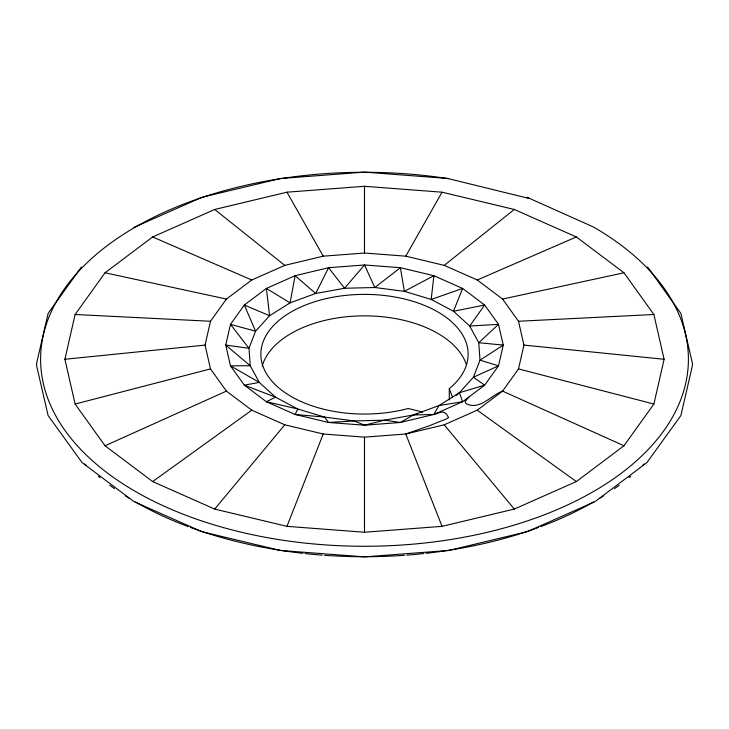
<?xml version="1.0" encoding="UTF-8"?>
<svg xmlns="http://www.w3.org/2000/svg" width="729" height="729" viewBox="0 0 729 729"><rect width="100%" height="100%" fill="white"/><g stroke="black" fill="none" stroke-linecap="round" stroke-linejoin="round"><path stroke-width="1.09" d="M64.899 359.269L75.114 314.5L105.04 272.783L152.653 236.961L214.7 209.469L286.962 192.192L364.5 186.296L442.038 192.192L514.3 209.469L576.347 236.961L623.96 272.783L653.886 314.5L664.101 359.269L653.886 404.039L623.96 445.756L576.347 481.577L514.3 509.07L442.038 526.347L364.5 532.243L286.962 526.347L214.7 509.07L152.653 481.577L105.04 445.756L75.114 404.039L64.899 359.269L205.059 345.09L210.49 321.261L226.418 299.063L251.76 280L284.784 265.374L323.229 256.171L364.5 253.036L405.771 256.171L444.216 265.374L477.24 280L502.582 299.063L518.51 321.261L523.941 345.09L518.51 368.91L502.582 391.118L477.24 410.181L444.216 424.807L405.771 434.001L364.5 437.145L323.229 434.001L284.784 424.807L251.76 410.181L226.418 391.118L210.49 368.91L205.059 345.09M286.962 526.347L323.229 434.001M405.771 256.171L442.038 192.192M456.062 395.464L459.398 392.731L473.422 377.239L498.527 365.821L480.028 360.172L503.256 345.09L478.762 342.712L498.527 324.359L469.704 326.027L484.667 305.032L453.484 311.265L462.614 288.438L431.194 299.437L433.883 275.708L404.358 291.336L400.412 267.707L374.806 287.518L364.5 264.973L344.562 288.256L328.588 267.707L315.666 293.477L295.117 275.708L290.096 302.845L266.386 288.438L269.602 315.721L244.333 305.032L255.578 331.212L230.473 324.359L248.972 348.271L225.744 345.09L250.238 365.739L230.473 365.821L259.296 382.415L244.333 385.149L275.516 397.177L266.386 401.734L297.806 409.005L275.516 397.177L259.296 382.415L250.238 365.739L248.972 348.271L255.578 331.212L269.602 315.721L290.096 302.845L315.666 293.477L344.562 288.256L374.806 287.518L404.358 291.336L431.194 299.437L453.484 311.265L469.704 326.027L478.762 342.712L480.028 360.172L473.422 377.239L484.667 385.149L462.614 401.734L438.904 405.597L413.334 414.965L400.412 422.474L384.438 420.186L354.194 420.925L328.588 422.474L324.642 417.106L297.806 409.005L295.117 414.464L324.642 417.106L354.194 420.925L364.5 425.198L384.438 420.186L413.334 414.965L433.883 414.464L438.904 405.597L459.398 392.731L484.667 385.149L498.527 365.821L503.256 345.09L498.527 324.359L484.667 305.032L462.614 288.438L433.883 275.708L400.412 267.707L364.5 264.973L328.588 267.707L295.117 275.708L266.386 288.438L244.333 305.032L230.473 324.359L225.744 345.09L230.473 365.821L244.333 385.149L266.386 401.734L295.117 414.464L328.588 422.474L364.5 425.198L400.412 422.474L433.883 414.464L441.501 412.022L443.606 412.249L446.33 413.826L448.599 417.589L446.148 419.002L429.181 425.809L405.771 434.001L442.038 526.347M81.375 267.005L48.123 313.415L36.578 363.406L36.578 365.594L48.123 415.585L82.104 462.605L133.926 501.598L201.459 531.514M214.7 509.07L284.784 424.807M469.348 396.676L465.029 401.533L466.095 403.556C479.245 410.928 491.073 395.264 502.582 391.118L623.96 445.756M444.216 265.374L514.3 209.469M152.653 481.577L251.76 410.181M105.04 445.756L226.418 391.118M133.926 227.402L201.459 197.486M433.883 414.464L462.614 401.734L459.398 392.731M527.541 531.514L595.074 501.598L646.896 462.605L680.877 415.585L692.422 365.594L692.422 363.406L680.877 313.415L647.625 267.005M477.24 280L576.347 236.961M413.334 414.965L417.362 413.881M75.114 404.039L210.49 368.91M201.969 197.277L280.364 178.532L364.5 172.135L448.636 178.532M527.031 531.723L448.636 550.468L364.5 556.865L280.364 550.468L201.969 531.723M502.582 299.063L623.96 272.783M518.51 321.261L653.886 314.5M75.114 314.5L210.49 321.261M523.941 345.09L664.101 359.269M105.04 272.783L226.418 299.063M528.452 198.297L448.335 178.641A323.895 186.998 0 0 0 41.835 375.563A323.895 186.998 0 0 0 501.388 528.744A323.895 186.998 0 0 0 593.534 227.038L527.031 197.277A7.017 2.861 -71.6 0 1 527.96 197.923M518.51 368.91L653.886 404.039M152.653 236.961L251.76 280M477.24 410.181L576.347 481.577M214.7 209.469L284.784 265.374M444.216 424.807L514.3 509.07M422.383 412.541L421.836 411.849L408.14 408.495A103.646 59.842 0 0 1 261.237 359.333A103.646 59.842 0 0 1 391.5 296.448A103.646 59.842 0 0 1 449.292 388.63L452.472 397.077M286.962 192.192L323.229 256.171M449.292 388.63L449.292 399.929M364.5 186.296L364.5 253.036M364.5 437.145L364.5 532.243M644.263 463.963A323.895 186.998 0 0 1 642.768 465.43M630.713 476.247A323.895 186.998 0 0 1 628.999 477.659M619.167 485.277A323.895 186.998 0 0 1 614.483 488.64M603.74 495.784A323.895 186.998 0 0 1 599.703 498.299M593.534 501.962A323.895 186.998 0 0 1 540.827 526.593M538.64 527.404A323.895 186.998 0 0 1 426.091 553.32M423.831 553.566A323.895 186.998 0 0 1 406.773 555.134M404.495 555.298A323.895 186.998 0 0 1 324.505 555.298M322.227 555.134A323.895 186.998 0 0 1 305.169 553.566M302.909 553.32A323.895 186.998 0 0 1 190.36 527.404M188.173 526.593A323.895 186.998 0 0 1 135.466 501.962M129.297 498.299A323.895 186.998 0 0 1 125.26 495.784M114.517 488.64A323.895 186.998 0 0 1 109.833 485.277M100.001 477.659A323.895 186.998 0 0 1 98.287 476.247M86.232 465.43A323.895 186.998 0 0 1 84.737 463.963M262.158 366.24A103.646 59.842 0 0 1 362.869 315.857A103.646 59.842 0 0 1 466.278 364.382"/></g></svg>
